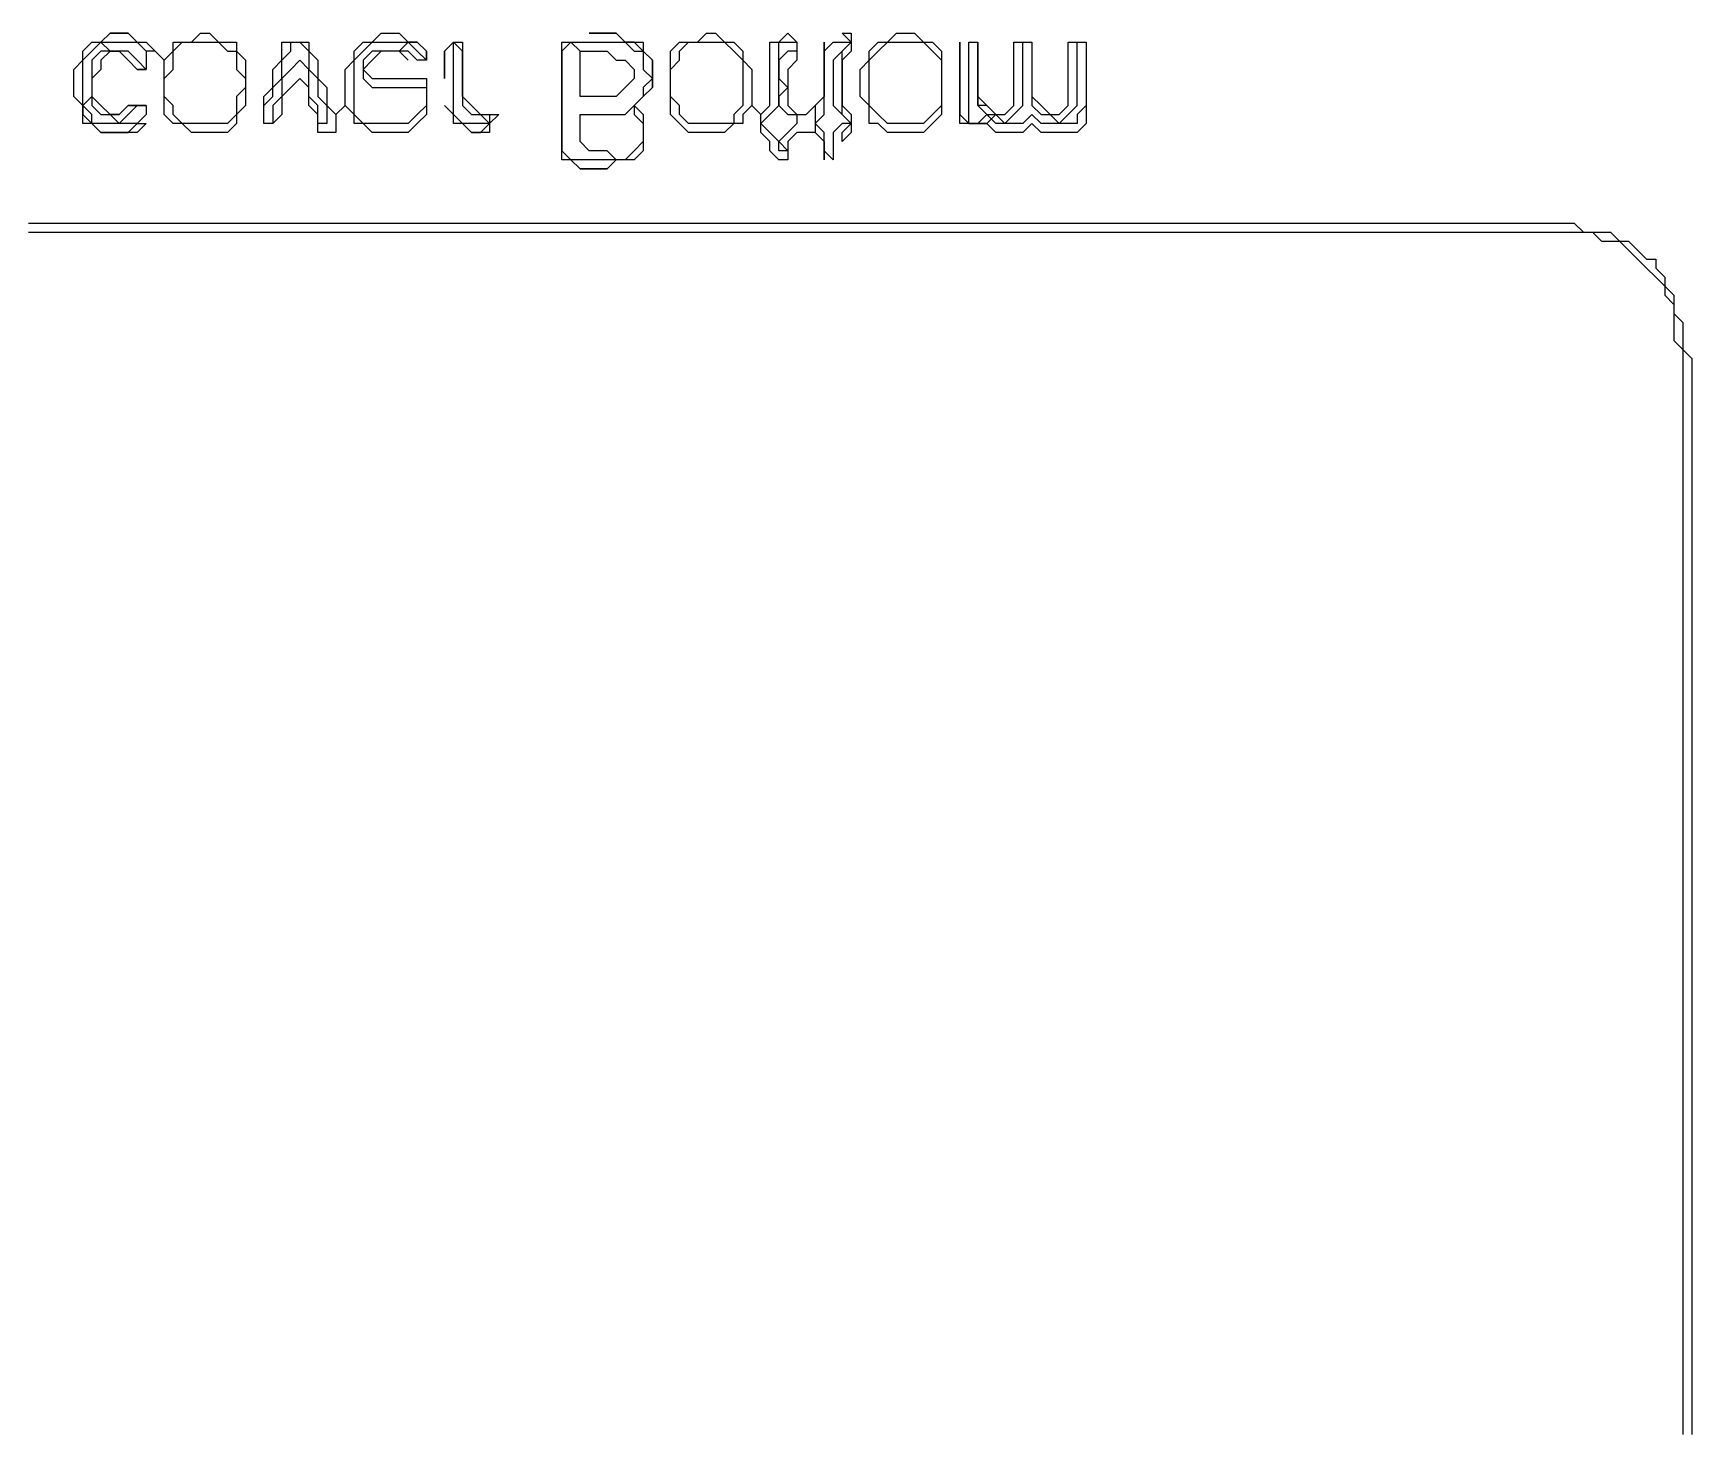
# Model space of a CAD drawing. Header units: metres. Extents: x 111 to 914, y 33 to 638.
# Drawn here: x 730.5 to 914, y 483.5 to 638 of the extents above; entities that cross this region are included whole.
import ezdxf

# ---------------------------------------------------------------- set-up
doc = ezdxf.new("R2010")
doc.units = ezdxf.units.M

msp = doc.modelspace()

# ---------------------------------------------------------------- linework, layer by layer
for points in [[(737, 628, 0), (737, 629, 0), (736, 630, 0), (736, 631, 0), (736, 632, 0), (736, 633, 0), (736, 634, 0), (736, 635, 0), (737, 636, 0), (738, 637, 0), (739, 637, 0), (740, 637, 0), (741, 637, 0), (742, 637, 0), (743, 636, 0), (743, 635, 0), (743, 634, 0), (742, 635, 0), (741, 636, 0), (740, 636, 0), (739, 636, 0), (738, 636, 0), (737, 635, 0), (737, 634, 0), (737, 633, 0), (737, 632, 0), (737, 631, 0), (737, 630, 0), (738, 629, 0), (739, 629, 0), (740, 628, 0), (741, 629, 0), (742, 630, 0), (743, 630, 0), (743, 629, 0), (742, 628, 0), (741, 628, 0), (740, 628, 0), (739, 628, 0), (738, 628, 0)], [(747, 628, 0), (746, 629, 0), (746, 630, 0), (745, 631, 0), (745, 632, 0), (745, 633, 0), (746, 634, 0), (746, 635, 0), (746, 636, 0), (747, 637, 0), (748, 637, 0), (749, 637, 0), (750, 637, 0), (751, 637, 0), (752, 636, 0), (753, 636, 0), (753, 635, 0), (753, 634, 0), (754, 633, 0), (754, 632, 0), (753, 631, 0), (753, 630, 0), (753, 629, 0), (752, 628, 0), (751, 628, 0), (750, 628, 0), (749, 628, 0), (748, 628, 0)], [(756, 628, 0), (756, 629, 0), (756, 630, 0), (757, 631, 0), (757, 632, 0), (758, 633, 0), (758, 634, 0), (758, 635, 0), (759, 636, 0), (759, 637, 0), (760, 637, 0), (761, 636, 0), (761, 635, 0), (761, 634, 0), (762, 633, 0), (762, 632, 0), (762, 631, 0), (763, 630, 0), (763, 629, 0), (763, 628, 0), (762, 628, 0), (762, 629, 0), (762, 630, 0), (761, 631, 0), (761, 632, 0), (761, 633, 0), (761, 634, 0), (760, 635, 0), (759, 634, 0), (758, 633, 0), (758, 632, 0), (758, 631, 0), (757, 630, 0), (757, 629, 0), (757, 628, 0)], [(767, 628, 0), (766, 629, 0), (766, 630, 0), (766, 631, 0), (766, 632, 0), (766, 633, 0), (766, 634, 0), (766, 635, 0), (767, 636, 0), (768, 637, 0), (769, 637, 0), (770, 637, 0), (771, 637, 0), (772, 637, 0), (773, 636, 0), (774, 635, 0), (773, 635, 0), (772, 636, 0), (771, 636, 0), (770, 636, 0), (769, 636, 0), (768, 636, 0), (767, 635, 0), (767, 634, 0), (767, 633, 0), (768, 632, 0), (769, 632, 0), (770, 632, 0), (771, 632, 0), (772, 632, 0), (773, 632, 0), (774, 632, 0), (774, 631, 0), (774, 630, 0), (773, 629, 0), (772, 628, 0), (771, 628, 0), (770, 628, 0), (769, 628, 0), (768, 628, 0)], [(777, 628, 0), (777, 629, 0), (777, 630, 0), (777, 631, 0), (777, 632, 0), (777, 633, 0), (777, 634, 0), (777, 635, 0), (777, 636, 0), (777, 637, 0), (778, 637, 0), (778, 636, 0), (778, 635, 0), (778, 634, 0), (778, 633, 0), (778, 632, 0), (778, 631, 0), (778, 630, 0), (779, 629, 0), (780, 629, 0), (781, 629, 0), (781, 628, 0), (780, 628, 0), (779, 628, 0), (778, 628, 0)], [(789, 624, 0), (789, 625, 0), (789, 626, 0), (789, 627, 0), (789, 628, 0), (789, 629, 0), (789, 630, 0), (789, 631, 0), (789, 632, 0), (789, 633, 0), (789, 634, 0), (789, 635, 0), (789, 636, 0), (789, 637, 0), (790, 637, 0), (791, 637, 0), (792, 637, 0), (793, 637, 0), (794, 637, 0), (795, 637, 0), (796, 637, 0), (797, 636, 0), (798, 636, 0), (798, 635, 0), (798, 634, 0), (799, 633, 0), (798, 632, 0), (798, 631, 0), (797, 630, 0), (797, 629, 0), (798, 628, 0), (798, 627, 0), (798, 626, 0), (797, 625, 0), (796, 624, 0), (795, 624, 0), (794, 624, 0), (793, 624, 0), (792, 624, 0), (791, 624, 0), (790, 624, 0)], [(803, 628, 0), (802, 629, 0), (802, 630, 0), (801, 631, 0), (801, 632, 0), (801, 633, 0), (801, 634, 0), (802, 635, 0), (802, 636, 0), (803, 637, 0), (804, 637, 0), (805, 637, 0), (806, 637, 0), (807, 637, 0), (808, 636, 0), (809, 635, 0), (809, 634, 0), (809, 633, 0), (809, 632, 0), (809, 631, 0), (809, 630, 0), (808, 629, 0), (808, 628, 0), (807, 628, 0), (806, 628, 0), (805, 628, 0), (804, 628, 0)], [(813, 625, 0), (813, 626, 0), (812, 627, 0), (811, 628, 0), (812, 629, 0), (813, 630, 0), (813, 631, 0), (813, 632, 0), (813, 633, 0), (813, 634, 0), (813, 635, 0), (813, 636, 0), (813, 637, 0), (814, 637, 0), (815, 637, 0), (815, 636, 0), (814, 636, 0), (813, 635, 0), (813, 634, 0), (813, 633, 0), (814, 632, 0), (813, 631, 0), (813, 630, 0), (814, 629, 0), (815, 629, 0), (815, 628, 0), (814, 627, 0), (813, 626, 0), (814, 625, 0)], [(819, 624, 0), (818, 625, 0), (818, 626, 0), (818, 627, 0), (817, 628, 0), (818, 629, 0), (818, 630, 0), (818, 631, 0), (818, 632, 0), (818, 633, 0), (818, 634, 0), (818, 635, 0), (818, 636, 0), (819, 637, 0), (820, 637, 0), (821, 637, 0), (820, 636, 0), (819, 635, 0), (819, 634, 0), (819, 633, 0), (819, 632, 0), (819, 631, 0), (819, 630, 0), (820, 629, 0), (821, 628, 0), (820, 628, 0), (819, 627, 0), (819, 626, 0), (819, 625, 0)], [(825, 628, 0), (824, 629, 0), (823, 630, 0), (823, 631, 0), (823, 632, 0), (823, 633, 0), (823, 634, 0), (823, 635, 0), (824, 636, 0), (825, 637, 0), (826, 637, 0), (827, 637, 0), (828, 637, 0), (829, 637, 0), (830, 636, 0), (831, 635, 0), (831, 634, 0), (831, 633, 0), (831, 632, 0), (831, 631, 0), (831, 630, 0), (830, 629, 0), (829, 628, 0), (828, 628, 0), (827, 628, 0), (826, 628, 0)], [(834, 628, 0), (834, 629, 0), (834, 630, 0), (834, 631, 0), (834, 632, 0), (834, 633, 0), (834, 634, 0), (834, 635, 0), (834, 636, 0), (834, 637, 0), (835, 637, 0), (835, 636, 0), (835, 635, 0), (835, 634, 0), (835, 633, 0), (835, 632, 0), (835, 631, 0), (835, 630, 0), (836, 629, 0), (837, 629, 0), (838, 628, 0), (839, 629, 0), (840, 630, 0), (840, 631, 0), (840, 632, 0), (840, 633, 0), (840, 634, 0), (840, 635, 0), (840, 636, 0), (840, 637, 0), (841, 637, 0), (841, 636, 0), (841, 635, 0), (841, 634, 0), (841, 633, 0), (841, 632, 0), (841, 631, 0), (841, 630, 0), (842, 629, 0), (843, 629, 0), (844, 628, 0), (845, 629, 0), (846, 630, 0), (846, 631, 0), (846, 632, 0), (846, 633, 0), (846, 634, 0), (846, 635, 0), (846, 636, 0), (846, 637, 0), (847, 637, 0), (847, 636, 0), (847, 635, 0), (847, 634, 0), (847, 633, 0), (847, 632, 0), (847, 631, 0), (847, 630, 0), (846, 629, 0), (846, 628, 0), (845, 628, 0), (844, 628, 0), (843, 628, 0), (842, 628, 0), (841, 629, 0), (840, 628, 0), (839, 628, 0), (838, 628, 0), (837, 628, 0), (836, 629, 0), (835, 628, 0)]]:
    msp.add_polyline3d(points, close=True)
msp.add_polyline3d([(730, 616, 0), (731, 616, 0), (732, 616, 0), (733, 616, 0), (734, 616, 0), (735, 616, 0), (736, 616, 0), (737, 616, 0), (738, 616, 0), (739, 616, 0), (740, 616, 0), (741, 616, 0), (742, 616, 0), (743, 616, 0), (744, 616, 0), (745, 616, 0), (746, 616, 0), (747, 616, 0), (748, 616, 0), (749, 616, 0), (750, 616, 0), (751, 616, 0), (752, 616, 0), (753, 616, 0), (754, 616, 0), (755, 616, 0), (756, 616, 0), (757, 616, 0), (758, 616, 0), (759, 616, 0), (760, 616, 0), (761, 616, 0), (762, 616, 0), (763, 616, 0), (764, 616, 0), (765, 616, 0), (766, 616, 0), (767, 616, 0), (768, 616, 0), (769, 616, 0), (770, 616, 0), (771, 616, 0), (772, 616, 0), (773, 616, 0), (774, 616, 0), (775, 616, 0), (776, 616, 0), (777, 616, 0), (778, 616, 0), (779, 616, 0), (780, 616, 0), (781, 616, 0), (782, 616, 0), (783, 616, 0), (784, 616, 0), (785, 616, 0), (786, 616, 0), (787, 616, 0), (788, 616, 0), (789, 616, 0), (790, 616, 0), (791, 616, 0), (792, 616, 0), (793, 616, 0), (794, 616, 0), (795, 616, 0), (796, 616, 0), (797, 616, 0), (798, 616, 0), (799, 616, 0), (800, 616, 0), (801, 616, 0), (802, 616, 0), (803, 616, 0), (804, 616, 0), (805, 616, 0), (806, 616, 0), (807, 616, 0), (808, 616, 0), (809, 616, 0), (810, 616, 0), (811, 616, 0), (812, 616, 0), (813, 616, 0), (814, 616, 0), (815, 616, 0), (816, 616, 0), (817, 616, 0), (818, 616, 0), (819, 616, 0), (820, 616, 0), (821, 616, 0), (822, 616, 0), (823, 616, 0), (824, 616, 0), (825, 616, 0), (826, 616, 0), (827, 616, 0), (828, 616, 0), (829, 616, 0), (830, 616, 0), (831, 616, 0), (832, 616, 0), (833, 616, 0), (834, 616, 0), (835, 616, 0), (836, 616, 0), (837, 616, 0), (838, 616, 0), (839, 616, 0), (840, 616, 0), (841, 616, 0), (842, 616, 0), (843, 616, 0), (844, 616, 0), (845, 616, 0), (846, 616, 0), (847, 616, 0), (848, 616, 0), (849, 616, 0), (850, 616, 0), (851, 616, 0), (852, 616, 0), (853, 616, 0), (854, 616, 0), (855, 616, 0), (856, 616, 0), (857, 616, 0), (858, 616, 0), (859, 616, 0), (860, 616, 0), (861, 616, 0), (862, 616, 0), (863, 616, 0), (864, 616, 0), (865, 616, 0), (866, 616, 0), (867, 616, 0), (868, 616, 0), (869, 616, 0), (870, 616, 0), (871, 616, 0), (872, 616, 0), (873, 616, 0), (874, 616, 0), (875, 616, 0), (876, 616, 0), (877, 616, 0), (878, 616, 0), (879, 616, 0), (880, 616, 0), (881, 616, 0), (882, 616, 0), (883, 616, 0), (884, 616, 0), (885, 616, 0), (886, 616, 0), (887, 616, 0), (888, 616, 0), (889, 616, 0), (890, 616, 0), (891, 616, 0), (892, 616, 0), (893, 616, 0), (894, 616, 0), (895, 616, 0), (896, 616, 0), (897, 616, 0), (898, 616, 0), (899, 616, 0), (900, 616, 0), (901, 616, 0), (902, 616, 0), (903, 616, 0), (904, 615, 0), (905, 615, 0), (906, 615, 0), (907, 614, 0), (908, 613, 0), (909, 612, 0), (910, 611, 0), (911, 610, 0), (911, 609, 0), (912, 608, 0), (912, 607, 0), (912, 606, 0), (912, 605, 0), (912, 604, 0), (913, 603, 0), (913, 602, 0), (913, 601, 0), (913, 600, 0), (913, 599, 0), (913, 598, 0), (913, 597, 0), (913, 596, 0), (913, 595, 0), (913, 594, 0), (913, 593, 0), (913, 592, 0), (913, 591, 0), (913, 590, 0), (913, 589, 0), (913, 588, 0), (913, 587, 0), (913, 586, 0), (913, 585, 0), (913, 584, 0), (913, 583, 0), (913, 582, 0), (913, 581, 0), (913, 580, 0), (913, 579, 0), (913, 578, 0), (913, 577, 0), (913, 576, 0), (913, 575, 0), (913, 574, 0), (913, 573, 0), (913, 572, 0), (913, 571, 0), (913, 570, 0), (913, 569, 0), (913, 568, 0), (913, 567, 0), (913, 566, 0), (913, 565, 0), (913, 564, 0), (913, 563, 0), (913, 562, 0), (913, 561, 0), (913, 560, 0), (913, 559, 0), (913, 558, 0), (913, 557, 0), (913, 556, 0), (913, 555, 0), (913, 554, 0), (913, 553, 0), (913, 552, 0), (913, 551, 0), (913, 550, 0), (913, 549, 0), (913, 548, 0), (913, 547, 0), (913, 546, 0), (913, 545, 0), (913, 544, 0), (913, 543, 0), (913, 542, 0), (913, 541, 0), (913, 540, 0), (913, 539, 0), (913, 538, 0), (913, 537, 0), (913, 536, 0), (913, 535, 0), (913, 534, 0), (913, 533, 0), (913, 532, 0), (913, 531, 0), (913, 530, 0), (913, 529, 0), (913, 528, 0), (913, 527, 0), (913, 526, 0), (913, 525, 0), (913, 524, 0), (913, 523, 0), (913, 522, 0), (913, 521, 0), (913, 520, 0), (913, 519, 0), (913, 518, 0), (913, 517, 0), (913, 516, 0), (913, 515, 0), (913, 514, 0), (913, 513, 0), (913, 512, 0), (913, 511, 0), (913, 510, 0), (913, 509, 0), (913, 508, 0), (913, 507, 0), (913, 506, 0), (913, 505, 0), (913, 504, 0), (913, 503, 0), (913, 502, 0), (913, 501, 0), (913, 500, 0), (913, 499, 0), (913, 498, 0), (913, 497, 0), (913, 496, 0), (913, 495, 0), (913, 494, 0), (913, 493, 0), (913, 492, 0), (913, 491, 0), (913, 490, 0), (913, 489, 0), (913, 488, 0), (913, 487, 0), (913, 486, 0), (913, 485, 0), (913, 484, 0), (913, 483, 0)])
at = {"layer": '1'}
for points in [[(738, 627, 0), (737, 628, 0), (736, 628, 0), (736, 629, 0), (736, 630, 0), (735, 631, 0), (735, 632, 0), (735, 633, 0), (735, 634, 0), (736, 635, 0), (736, 636, 0), (737, 637, 0), (738, 637, 0), (739, 638, 0), (740, 638, 0), (741, 638, 0), (742, 637, 0), (743, 637, 0), (744, 636, 0), (745, 635, 0), (746, 636, 0), (746, 637, 0), (747, 637, 0), (748, 637, 0), (749, 638, 0), (750, 638, 0), (751, 637, 0), (752, 637, 0), (753, 637, 0), (753, 636, 0), (754, 635, 0), (754, 634, 0), (754, 633, 0), (754, 632, 0), (754, 631, 0), (754, 630, 0), (753, 629, 0), (753, 628, 0), (752, 627, 0), (751, 627, 0), (750, 627, 0), (749, 627, 0), (748, 627, 0), (747, 628, 0), (746, 628, 0), (745, 629, 0), (745, 630, 0), (745, 631, 0), (745, 632, 0), (745, 633, 0), (745, 634, 0), (745, 635, 0), (744, 636, 0), (743, 636, 0), (742, 637, 0), (741, 638, 0), (740, 638, 0), (739, 638, 0), (738, 637, 0), (739, 636, 0), (740, 636, 0), (741, 635, 0), (742, 634, 0), (743, 634, 0), (742, 634, 0), (741, 635, 0), (740, 636, 0), (739, 636, 0), (738, 635, 0), (738, 634, 0), (737, 633, 0), (737, 632, 0), (737, 631, 0), (738, 630, 0), (739, 629, 0), (740, 629, 0), (741, 630, 0), (742, 630, 0), (743, 630, 0), (742, 630, 0), (741, 630, 0), (740, 629, 0), (739, 629, 0), (738, 630, 0), (737, 631, 0), (736, 630, 0), (736, 629, 0), (737, 628, 0), (738, 627, 0), (739, 627, 0), (740, 627, 0), (741, 627, 0), (742, 628, 0), (743, 628, 0), (742, 627, 0), (741, 627, 0), (740, 627, 0), (739, 627, 0)], [(762, 627, 0), (762, 628, 0), (762, 629, 0), (761, 630, 0), (761, 631, 0), (761, 632, 0), (760, 633, 0), (759, 632, 0), (758, 631, 0), (758, 630, 0), (758, 629, 0), (757, 628, 0), (756, 628, 0), (756, 629, 0), (756, 630, 0), (756, 631, 0), (757, 632, 0), (757, 633, 0), (757, 634, 0), (758, 635, 0), (758, 636, 0), (758, 637, 0), (759, 637, 0), (760, 637, 0), (761, 637, 0), (761, 636, 0), (762, 635, 0), (762, 634, 0), (762, 633, 0), (763, 632, 0), (763, 631, 0), (763, 630, 0), (764, 629, 0), (765, 630, 0), (765, 631, 0), (765, 632, 0), (765, 633, 0), (765, 634, 0), (766, 635, 0), (766, 636, 0), (767, 637, 0), (768, 637, 0), (769, 638, 0), (770, 638, 0), (771, 638, 0), (772, 637, 0), (773, 637, 0), (774, 636, 0), (774, 635, 0), (774, 636, 0), (773, 637, 0), (772, 637, 0), (771, 636, 0), (772, 635, 0), (771, 636, 0), (770, 636, 0), (769, 636, 0), (768, 635, 0), (767, 634, 0), (768, 633, 0), (769, 633, 0), (770, 633, 0), (771, 633, 0), (772, 633, 0), (773, 633, 0), (774, 633, 0), (774, 632, 0), (774, 631, 0), (774, 630, 0), (774, 629, 0), (773, 628, 0), (772, 627, 0), (771, 627, 0), (770, 627, 0), (769, 627, 0), (768, 627, 0), (767, 628, 0), (766, 628, 0), (766, 629, 0), (765, 630, 0), (764, 629, 0), (764, 628, 0), (764, 627, 0), (763, 627, 0)], [(779, 627, 0), (778, 628, 0), (777, 628, 0), (777, 629, 0), (776, 630, 0), (777, 629, 0), (778, 628, 0), (779, 627, 0), (780, 627, 0), (781, 628, 0), (780, 629, 0), (779, 630, 0), (778, 631, 0), (778, 632, 0), (778, 633, 0), (778, 634, 0), (778, 635, 0), (778, 636, 0), (777, 637, 0), (776, 636, 0), (776, 635, 0), (776, 634, 0), (776, 633, 0), (776, 634, 0), (776, 635, 0), (776, 636, 0), (777, 637, 0), (778, 637, 0), (778, 636, 0), (778, 635, 0), (778, 634, 0), (778, 633, 0), (778, 632, 0), (778, 631, 0), (779, 630, 0), (780, 629, 0), (781, 629, 0), (782, 629, 0), (781, 628, 0), (781, 627, 0), (780, 627, 0)], [(791, 623, 0), (790, 624, 0), (789, 624, 0), (789, 625, 0), (789, 626, 0), (789, 627, 0), (789, 628, 0), (789, 629, 0), (789, 630, 0), (789, 631, 0), (789, 632, 0), (789, 633, 0), (789, 634, 0), (789, 635, 0), (789, 636, 0), (789, 637, 0), (790, 637, 0), (791, 636, 0), (792, 636, 0), (793, 636, 0), (794, 636, 0), (795, 635, 0), (796, 635, 0), (797, 634, 0), (797, 633, 0), (796, 632, 0), (795, 631, 0), (794, 631, 0), (793, 631, 0), (792, 631, 0), (791, 631, 0), (791, 632, 0), (791, 633, 0), (791, 634, 0), (791, 635, 0), (791, 636, 0), (790, 637, 0), (789, 636, 0), (789, 635, 0), (789, 634, 0), (789, 633, 0), (789, 632, 0), (789, 631, 0), (789, 630, 0), (789, 629, 0), (789, 628, 0), (789, 627, 0), (789, 626, 0), (789, 625, 0), (790, 624, 0), (791, 623, 0), (792, 623, 0), (793, 623, 0), (794, 623, 0), (795, 624, 0), (794, 625, 0), (793, 625, 0), (792, 625, 0), (791, 626, 0), (791, 627, 0), (791, 628, 0), (791, 629, 0), (792, 629, 0), (793, 629, 0), (794, 629, 0), (795, 629, 0), (796, 629, 0), (797, 630, 0), (798, 631, 0), (799, 632, 0), (799, 633, 0), (799, 634, 0), (799, 635, 0), (798, 636, 0), (797, 637, 0), (796, 637, 0), (795, 638, 0), (794, 638, 0), (793, 638, 0), (792, 638, 0), (793, 638, 0), (794, 638, 0), (795, 638, 0), (796, 637, 0), (797, 637, 0), (798, 637, 0), (798, 636, 0), (799, 635, 0), (799, 634, 0), (799, 633, 0), (799, 632, 0), (798, 631, 0), (797, 630, 0), (798, 629, 0), (798, 628, 0), (798, 627, 0), (798, 626, 0), (798, 625, 0), (797, 624, 0), (796, 624, 0), (795, 624, 0), (794, 623, 0), (793, 623, 0), (792, 623, 0)], [(813, 624, 0), (812, 625, 0), (812, 626, 0), (811, 627, 0), (811, 628, 0), (811, 629, 0), (810, 630, 0), (809, 629, 0), (809, 628, 0), (808, 628, 0), (807, 627, 0), (806, 627, 0), (805, 627, 0), (804, 627, 0), (803, 627, 0), (802, 628, 0), (801, 629, 0), (801, 630, 0), (801, 631, 0), (801, 632, 0), (801, 633, 0), (801, 634, 0), (801, 635, 0), (801, 636, 0), (802, 637, 0), (803, 637, 0), (804, 637, 0), (805, 638, 0), (806, 638, 0), (807, 637, 0), (808, 637, 0), (809, 636, 0), (809, 635, 0), (810, 634, 0), (810, 633, 0), (810, 632, 0), (810, 631, 0), (810, 630, 0), (811, 629, 0), (812, 630, 0), (812, 631, 0), (812, 632, 0), (812, 633, 0), (812, 634, 0), (812, 635, 0), (812, 636, 0), (812, 637, 0), (813, 637, 0), (814, 638, 0), (815, 637, 0), (815, 636, 0), (815, 635, 0), (814, 634, 0), (814, 633, 0), (814, 632, 0), (814, 631, 0), (814, 630, 0), (815, 629, 0), (816, 629, 0), (817, 630, 0), (818, 631, 0), (818, 632, 0), (818, 633, 0), (818, 634, 0), (818, 635, 0), (818, 636, 0), (818, 637, 0), (818, 636, 0), (818, 635, 0), (818, 634, 0), (818, 633, 0), (818, 632, 0), (818, 631, 0), (817, 630, 0), (817, 629, 0), (817, 628, 0), (817, 627, 0), (818, 626, 0), (818, 625, 0), (818, 624, 0), (818, 625, 0), (818, 626, 0), (817, 627, 0), (816, 627, 0), (815, 627, 0), (814, 626, 0), (814, 625, 0), (814, 624, 0)], [(820, 626, 0), (820, 627, 0), (821, 628, 0), (820, 629, 0), (820, 630, 0), (820, 631, 0), (820, 632, 0), (820, 633, 0), (820, 634, 0), (820, 635, 0), (820, 636, 0), (821, 637, 0), (820, 638, 0), (821, 638, 0), (821, 637, 0), (821, 636, 0), (820, 635, 0), (820, 634, 0), (820, 633, 0), (820, 632, 0), (820, 631, 0), (820, 630, 0), (821, 629, 0), (821, 628, 0), (821, 627, 0)], [(825, 627, 0), (824, 628, 0), (823, 628, 0), (823, 629, 0), (823, 630, 0), (822, 631, 0), (822, 632, 0), (822, 633, 0), (822, 634, 0), (823, 635, 0), (823, 636, 0), (824, 637, 0), (825, 637, 0), (826, 638, 0), (827, 638, 0), (828, 638, 0), (829, 637, 0), (830, 637, 0), (831, 636, 0), (831, 635, 0), (831, 634, 0), (831, 633, 0), (831, 632, 0), (831, 631, 0), (831, 630, 0), (831, 629, 0), (830, 628, 0), (829, 627, 0), (828, 627, 0), (827, 627, 0), (826, 627, 0)], [(837, 627, 0), (836, 628, 0), (835, 628, 0), (834, 628, 0), (833, 628, 0), (833, 629, 0), (833, 630, 0), (833, 631, 0), (833, 632, 0), (833, 633, 0), (833, 634, 0), (833, 635, 0), (833, 636, 0), (833, 637, 0), (833, 636, 0), (833, 635, 0), (833, 634, 0), (833, 633, 0), (833, 632, 0), (833, 631, 0), (833, 630, 0), (833, 629, 0), (834, 628, 0), (835, 628, 0), (836, 628, 0), (837, 629, 0), (836, 630, 0), (835, 630, 0), (835, 631, 0), (835, 632, 0), (835, 633, 0), (835, 634, 0), (835, 635, 0), (835, 636, 0), (835, 637, 0), (835, 636, 0), (835, 635, 0), (835, 634, 0), (835, 633, 0), (835, 632, 0), (835, 631, 0), (836, 630, 0), (837, 629, 0), (838, 629, 0), (839, 630, 0), (839, 631, 0), (839, 632, 0), (839, 633, 0), (839, 634, 0), (839, 635, 0), (839, 636, 0), (839, 637, 0), (840, 637, 0), (841, 637, 0), (841, 636, 0), (841, 635, 0), (841, 634, 0), (841, 633, 0), (841, 632, 0), (841, 631, 0), (842, 630, 0), (843, 629, 0), (844, 629, 0), (845, 630, 0), (845, 631, 0), (845, 632, 0), (845, 633, 0), (845, 634, 0), (845, 635, 0), (845, 636, 0), (845, 637, 0), (846, 637, 0), (847, 637, 0), (847, 636, 0), (847, 635, 0), (847, 634, 0), (847, 633, 0), (847, 632, 0), (847, 631, 0), (847, 630, 0), (847, 629, 0), (847, 628, 0), (846, 627, 0), (845, 627, 0), (844, 627, 0), (843, 627, 0), (842, 627, 0), (841, 628, 0), (840, 627, 0), (839, 627, 0), (838, 627, 0)]]:
    msp.add_polyline3d(points, close=True, dxfattribs=at)
msp.add_polyline3d([(730, 617, 0), (731, 617, 0), (732, 617, 0), (733, 617, 0), (734, 617, 0), (735, 617, 0), (736, 617, 0), (737, 617, 0), (738, 617, 0), (739, 617, 0), (740, 617, 0), (741, 617, 0), (742, 617, 0), (743, 617, 0), (744, 617, 0), (745, 617, 0), (746, 617, 0), (747, 617, 0), (748, 617, 0), (749, 617, 0), (750, 617, 0), (751, 617, 0), (752, 617, 0), (753, 617, 0), (754, 617, 0), (755, 617, 0), (756, 617, 0), (757, 617, 0), (758, 617, 0), (759, 617, 0), (760, 617, 0), (761, 617, 0), (762, 617, 0), (763, 617, 0), (764, 617, 0), (765, 617, 0), (766, 617, 0), (767, 617, 0), (768, 617, 0), (769, 617, 0), (770, 617, 0), (771, 617, 0), (772, 617, 0), (773, 617, 0), (774, 617, 0), (775, 617, 0), (776, 617, 0), (777, 617, 0), (778, 617, 0), (779, 617, 0), (780, 617, 0), (781, 617, 0), (782, 617, 0), (783, 617, 0), (784, 617, 0), (785, 617, 0), (786, 617, 0), (787, 617, 0), (788, 617, 0), (789, 617, 0), (790, 617, 0), (791, 617, 0), (792, 617, 0), (793, 617, 0), (794, 617, 0), (795, 617, 0), (796, 617, 0), (797, 617, 0), (798, 617, 0), (799, 617, 0), (800, 617, 0), (801, 617, 0), (802, 617, 0), (803, 617, 0), (804, 617, 0), (805, 617, 0), (806, 617, 0), (807, 617, 0), (808, 617, 0), (809, 617, 0), (810, 617, 0), (811, 617, 0), (812, 617, 0), (813, 617, 0), (814, 617, 0), (815, 617, 0), (816, 617, 0), (817, 617, 0), (818, 617, 0), (819, 617, 0), (820, 617, 0), (821, 617, 0), (822, 617, 0), (823, 617, 0), (824, 617, 0), (825, 617, 0), (826, 617, 0), (827, 617, 0), (828, 617, 0), (829, 617, 0), (830, 617, 0), (831, 617, 0), (832, 617, 0), (833, 617, 0), (834, 617, 0), (835, 617, 0), (836, 617, 0), (837, 617, 0), (838, 617, 0), (839, 617, 0), (840, 617, 0), (841, 617, 0), (842, 617, 0), (843, 617, 0), (844, 617, 0), (845, 617, 0), (846, 617, 0), (847, 617, 0), (848, 617, 0), (849, 617, 0), (850, 617, 0), (851, 617, 0), (852, 617, 0), (853, 617, 0), (854, 617, 0), (855, 617, 0), (856, 617, 0), (857, 617, 0), (858, 617, 0), (859, 617, 0), (860, 617, 0), (861, 617, 0), (862, 617, 0), (863, 617, 0), (864, 617, 0), (865, 617, 0), (866, 617, 0), (867, 617, 0), (868, 617, 0), (869, 617, 0), (870, 617, 0), (871, 617, 0), (872, 617, 0), (873, 617, 0), (874, 617, 0), (875, 617, 0), (876, 617, 0), (877, 617, 0), (878, 617, 0), (879, 617, 0), (880, 617, 0), (881, 617, 0), (882, 617, 0), (883, 617, 0), (884, 617, 0), (885, 617, 0), (886, 617, 0), (887, 617, 0), (888, 617, 0), (889, 617, 0), (890, 617, 0), (891, 617, 0), (892, 617, 0), (893, 617, 0), (894, 617, 0), (895, 617, 0), (896, 617, 0), (897, 617, 0), (898, 617, 0), (899, 617, 0), (900, 617, 0), (901, 617, 0), (902, 616, 0), (903, 616, 0), (904, 616, 0), (905, 616, 0), (906, 615, 0), (907, 615, 0), (908, 614, 0), (909, 613, 0), (910, 613, 0), (910, 612, 0), (911, 611, 0), (911, 610, 0), (912, 609, 0), (912, 608, 0), (912, 607, 0), (913, 606, 0), (913, 605, 0), (913, 604, 0), (913, 603, 0), (914, 602, 0), (914, 601, 0), (914, 600, 0), (914, 599, 0), (914, 598, 0), (914, 597, 0), (914, 596, 0), (914, 595, 0), (914, 594, 0), (914, 593, 0), (914, 592, 0), (914, 591, 0), (914, 590, 0), (914, 589, 0), (914, 588, 0), (914, 587, 0), (914, 586, 0), (914, 585, 0), (914, 584, 0), (914, 583, 0), (914, 582, 0), (914, 581, 0), (914, 580, 0), (914, 579, 0), (914, 578, 0), (914, 577, 0), (914, 576, 0), (914, 575, 0), (914, 574, 0), (914, 573, 0), (914, 572, 0), (914, 571, 0), (914, 570, 0), (914, 569, 0), (914, 568, 0), (914, 567, 0), (914, 566, 0), (914, 565, 0), (914, 564, 0), (914, 563, 0), (914, 562, 0), (914, 561, 0), (914, 560, 0), (914, 559, 0), (914, 558, 0), (914, 557, 0), (914, 556, 0), (914, 555, 0), (914, 554, 0), (914, 553, 0), (914, 552, 0), (914, 551, 0), (914, 550, 0), (914, 549, 0), (914, 548, 0), (914, 547, 0), (914, 546, 0), (914, 545, 0), (914, 544, 0), (914, 543, 0), (914, 542, 0), (914, 541, 0), (914, 540, 0), (914, 539, 0), (914, 538, 0), (914, 537, 0), (914, 536, 0), (914, 535, 0), (914, 534, 0), (914, 533, 0), (914, 532, 0), (914, 531, 0), (914, 530, 0), (914, 529, 0), (914, 528, 0), (914, 527, 0), (914, 526, 0), (914, 525, 0), (914, 524, 0), (914, 523, 0), (914, 522, 0), (914, 521, 0), (914, 520, 0), (914, 519, 0), (914, 518, 0), (914, 517, 0), (914, 516, 0), (914, 515, 0), (914, 514, 0), (914, 513, 0), (914, 512, 0), (914, 511, 0), (914, 510, 0), (914, 509, 0), (914, 508, 0), (914, 507, 0), (914, 506, 0), (914, 505, 0), (914, 504, 0), (914, 503, 0), (914, 502, 0), (914, 501, 0), (914, 500, 0), (914, 499, 0), (914, 498, 0), (914, 497, 0), (914, 496, 0), (914, 495, 0), (914, 494, 0), (914, 493, 0), (914, 492, 0), (914, 491, 0), (914, 490, 0), (914, 489, 0), (914, 488, 0), (914, 487, 0), (914, 486, 0), (914, 485, 0), (914, 484, 0), (914, 483, 0)], dxfattribs=at)

doc.saveas('drawing.dxf')
